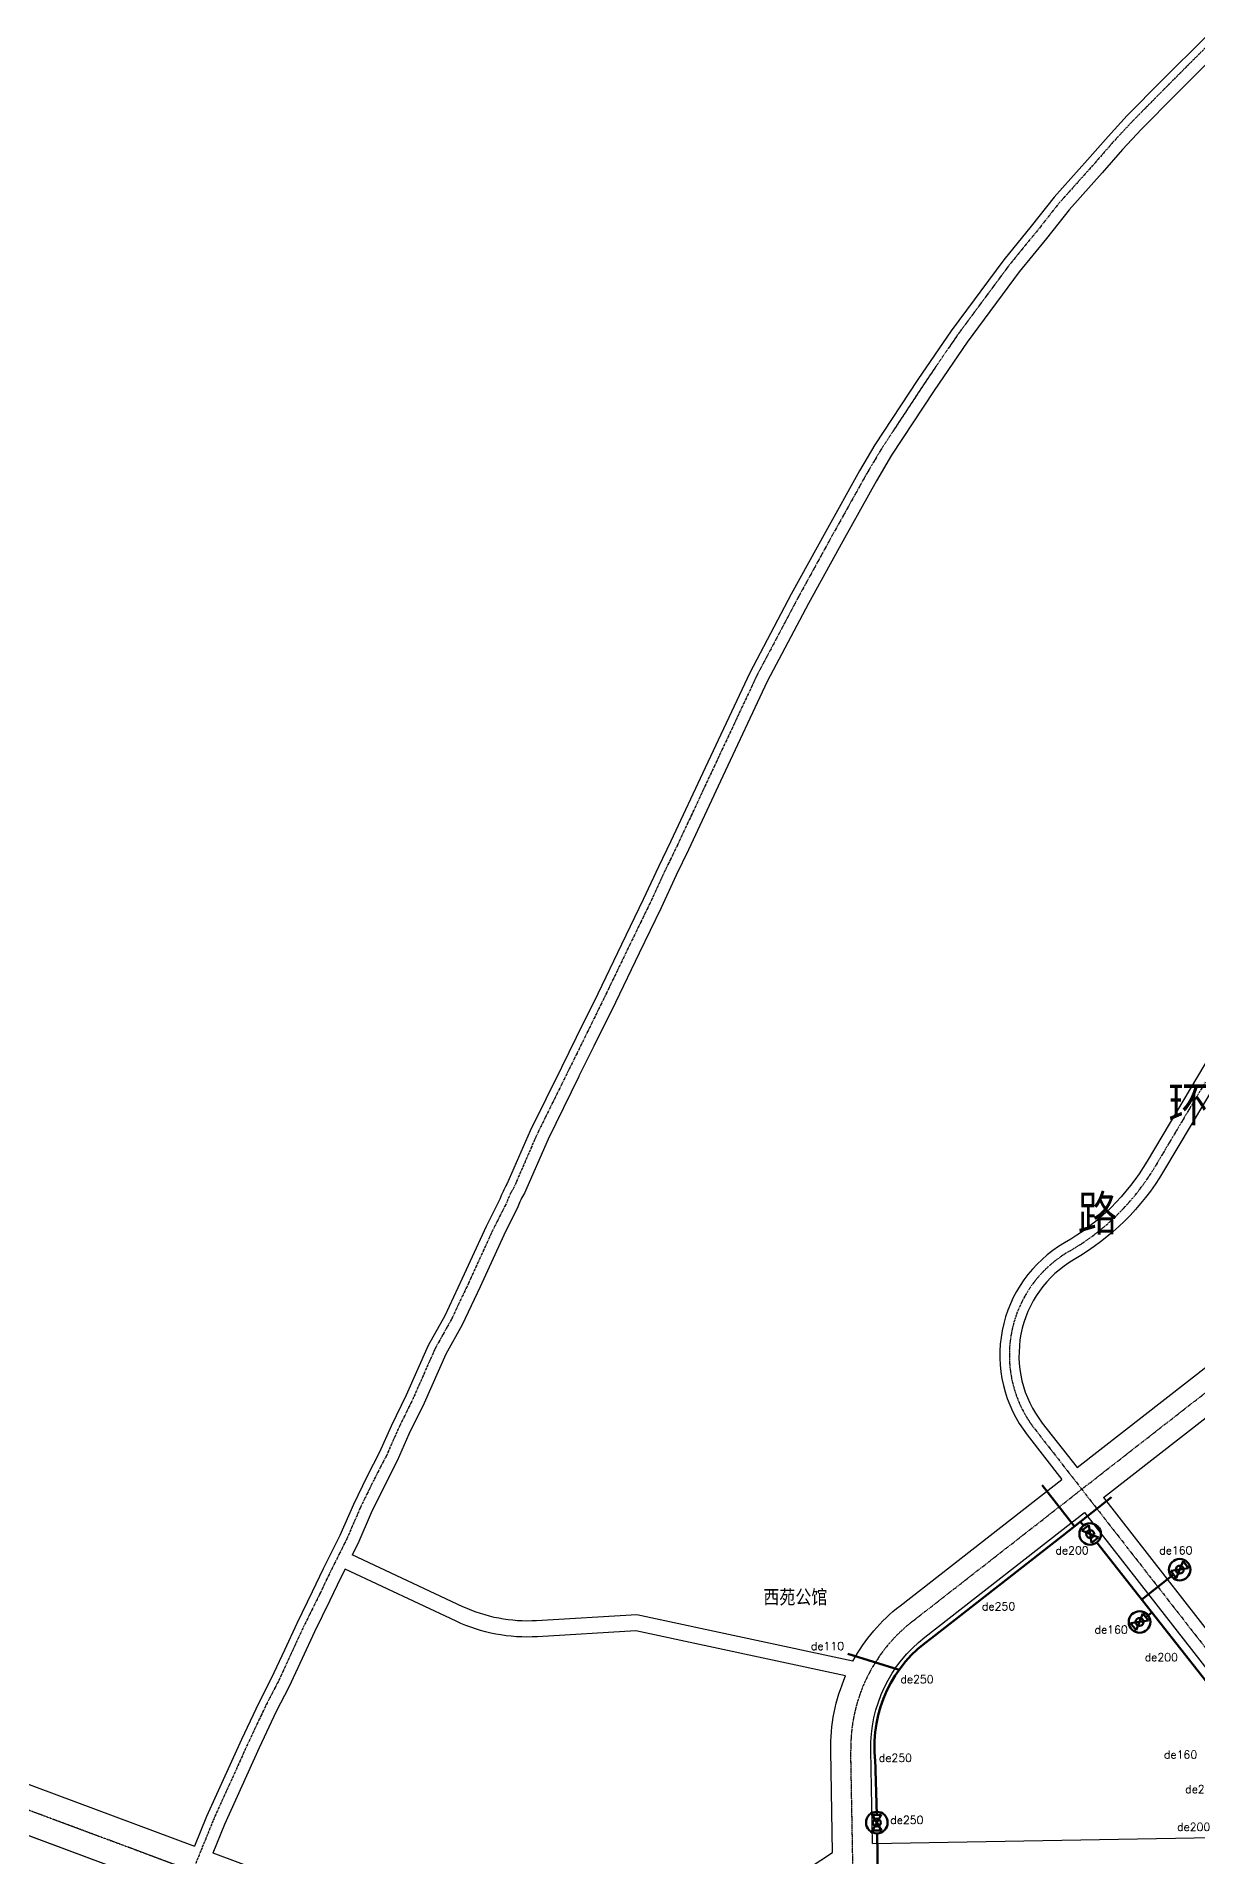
# Model space of a CAD drawing. Header units: millimetres. Extents: x 429861 to 37403537, y 4398138 to 8816131.
# Drawn here: x 432550 to 434002, y 4406158 to 4408433 of the extents above; entities that cross this region are included whole.
import ezdxf

# ---------------------------------------------------------------- set-up
doc = ezdxf.new("R2010")
doc.units = ezdxf.units.MM
doc.linetypes.add('CENTER', pattern=[2, 1.25, -0.25, 0.25, -0.25])
for name, color, linetype in [('中心线', 55, 'CENTER'), ('路名', 21, 'Continuous'), ('路网', 253, 'Continuous')]:
    doc.layers.add(name, color=color, linetype=linetype)
for name, color, linetype, lineweight in [('燃气周边建筑', 211, 'Continuous', 30), ('燃气标注(管)', 111, 'Continuous', 30), ('燃气标注(阀)', 2, 'Continuous', 30), ('燃气管(PE)', 5, 'Continuous', 100), ('燃气阀门(PE)', 6, 'Continuous', 50)]:
    doc.layers.add(name, color=color, linetype=linetype, lineweight=lineweight)
doc.styles.add('HZ', font='rs.shx', dxfattribs={"width": 0.8, "bigfont": 'hztxt.shx'})

# ---------------------------------------------------------------- blocks, each defined once
blk = doc.blocks.new('阀门PE')
at = {"layer": '燃气阀门(PE)'}
for p, q in [((-4.9, -2.8), (-4.9, 2.8)), ((-4.9, -2.8), (4.9, 2.8)), ((-4.9, 2.8), (4.9, -2.8)), ((4.9, 2.8), (4.9, -2.8))]:
    blk.add_line(p, q, dxfattribs=at)
for radius in [6.74, 2.47]:
    blk.add_circle((0, 0), radius, dxfattribs=at)

msp = doc.modelspace()

# ---------------------------------------------------------------- linework, layer by layer
at = {"layer": '中心线'}
for p, q in [((434018.9, 4408426.4), (433963.6, 4408371.1)), ((433963.6, 4408371.1), (433920.6, 4408327.5)), ((433920.6, 4408327.5), (433896.6, 4408301.8)), ((433896.6, 4408301.8), (433871.2, 4408272.7)), ((433871.2, 4408272.7), (433829.4, 4408225.9)), ((433829.4, 4408225.9), (433800.8, 4408189.9)), ((433800.8, 4408189.9), (433766.7, 4408148.1)), ((433766.7, 4408148.1), (433701.1, 4408059.5)), ((433701.1, 4408059.5), (433659.6, 4407998.8)), ((433659.6, 4407998.8), (433606.2, 4407917.5)), ((433606.2, 4407917.5), (433587, 4407885.2)), ((433587, 4407885.2), (433544.8, 4407809.5)), ((433544.8, 4407809.5), (433501.8, 4407731.3)), ((433501.8, 4407731.3), (433450.1, 4407633.5)), ((433450.1, 4407633.5), (433394.4, 4407514.8)), ((433394.4, 4407514.8), (433351.5, 4407423)), ((433351.5, 4407423), (433335.9, 4407390.9)), ((433335.9, 4407390.9), (433317, 4407350.1)), ((433317, 4407350.1), (433289.7, 4407293.8)), ((433289.7, 4407293.8), (433260, 4407232.3)), ((433260, 4407232.3), (433233.1, 4407177.4)), ((433233.1, 4407177.4), (433214.6, 4407139.9)), ((434039.4, 4407173.3), (433948.7, 4407020.9)), ((433214.6, 4407139.9), (433175.7, 4407061.1)), ((433175.7, 4407061.1), (433146.5, 4406994)), ((433137.8, 4406975.7), (433120.4, 4406941.3)), ((433120.4, 4406941.3), (433090.7, 4406876.4)), ((433090.7, 4406876.4), (433068.6, 4406829.6)), ((433068.6, 4406829.6), (433048, 4406792.7)), ((433048, 4406792.7), (433020.7, 4406730.8)), ((433856.7, 4406617.1), (434036.2, 4406757.1)), ((433020.7, 4406730.8), (433001.8, 4406692.1)), ((433001.8, 4406692.1), (432987.3, 4406659.2)), ((433798, 4406692.4), (433856.7, 4406617.1)), ((432987.3, 4406659.2), (432971.3, 4406628.3)), ((432971.3, 4406628.3), (432954.5, 4406593.9)), ((433644.9, 4406451.8), (433856.7, 4406617.1)), ((433856.7, 4406617.1), (434056.4, 4406361.1)), ((432954.5, 4406593.9), (432937.7, 4406555)), ((432937.7, 4406555), (432916.8, 4406513.2)), ((432916.8, 4406513.2), (432903.1, 4406484.6)), ((431819.6, 4406484.6), (432756.2, 4406135.6)), ((431819.6, 4406484.6), (432756.2, 4406135.6)), ((432903.1, 4406484.6), (432883.7, 4406445.3)), ((432883.7, 4406445.3), (432868.2, 4406411.8)), ((432868.2, 4406411.8), (432851.7, 4406376.3)), ((432851.7, 4406376.3), (432836, 4406345.9)), ((432836, 4406345.9), (432814.5, 4406300.3)), ((432814.5, 4406300.3), (432771, 4406204.1)), ((433570.6, 4406143.7), (433567.9, 4406290.5)), ((433570.6, 4406143.7), (433568.1, 4406280.4)), ((432771, 4406204.1), (432744.9, 4406139.8))]:
    msp.add_line(p, q, dxfattribs=at)
at = {"layer": '中心线', "ltscale": 50}
msp.add_line((431819.6, 4406484.6), (432756.2, 4406135.6), dxfattribs=at)
at = {"layer": '中心线'}
for centre, radius, start, end in [((433690.9, 4407174.2), 300, 300.0472, 329.259), ((433228.9, 4406943.7), 96.6, 148.5933, 160.6244), ((433916.2, 4406784.7), 150, 120.0472, 217.9577), ((433767.9, 4406294.1), 200, 127.9577, 181.0363)]:
    msp.add_arc(centre, radius, start, end, dxfattribs=at)
at = {"layer": '燃气管(PE)'}
for p, q in [((433807.2, 4406622), (433847.7, 4406570.7)), ((433832.6, 4406558.8), (433893.8, 4406607.1)), ((433855.1, 4406576.4), (433858.9, 4406571.7)), ((433669, 4406431), (433832.6, 4406558.8)), ((433875.5, 4406550.5), (434033.1, 4406350.5)), ((433971.5, 4406510.5), (433931.8, 4406479.2)), ((433936.7, 4406457.3), (433944.3, 4406463.2)), ((433564.4, 4406411.5), (433628.2, 4406391.3)), ((433600.4, 4406210.2), (433598.2, 4406280.2)), ((433602.3, 4406092.9), (433600.8, 4406186.9))]:
    msp.add_line(p, q, dxfattribs=at)
msp.add_arc((433760.8, 4406295.9), 163.4, 124.2065, 185.4985, dxfattribs=at)
at = {"layer": '路网', "ltscale": 0.2, "flags": 128}
for points in [[(434012.2, 4408433.1), (433956.9, 4408377.8), (433913.7, 4408334.1), (433889.6, 4408308.1), (433864, 4408279), (433822.1, 4408232.1), (433793.4, 4408195.9), (433759.2, 4408153.9), (433693.3, 4408065), (433651.7, 4408004.1), (433598.1, 4407922.6), (433578.8, 4407889.9), (433536.5, 4407814.2), (433493.4, 4407735.9), (433441.6, 4407637.7), (433385.8, 4407518.8), (433342.9, 4407427.1), (433327.3, 4407395), (433308.4, 4407354.2), (433281.2, 4407297.9, 0.000191), (433281.2, 4407297.9), (433251.5, 4407236.4), (433224.5, 4407181.6), (433206, 4407144.1), (433167, 4407065.1), (433138, 4406998.4, 0.049465), (433129, 4406979.5), (433111.8, 4406945.4), (433082, 4406880.4), (433060.2, 4406834), (433039.5, 4406796.9), (433012.1, 4406734.8), (432993.1, 4406696.1), (432978.7, 4406663.3), (432962.8, 4406632.5), (432945.9, 4406597.9), (432929.1, 4406559.1), (432908.2, 4406517.4), (432894.5, 4406488.7), (432875.1, 4406449.4), (432859.6, 4406415.8), (432843.2, 4406380.4), (432827.5, 4406350.1), (432805.9, 4406304.2), (432762.3, 4406207.9), (432747.3, 4406171)], [(434029.6, 4408415.9), (433974.3, 4408360.5), (433931.4, 4408317.1), (433907.8, 4408291.7), (433882.4, 4408262.7), (433840.9, 4408216.3), (433812.5, 4408180.5), (433778.5, 4408138.9), (433713.3, 4408050.8), (433672, 4407990.5), (433618.9, 4407909.6), (433600, 4407877.7), (433557.9, 4407802.3), (433515, 4407724.2), (433463.5, 4407626.8), (433408, 4407508.4), (433365, 4407416.5), (433349.5, 4407384.5), (433330.6, 4407343.7), (433303.2, 4407287.2), (433273.5, 4407225.7), (433246.5, 4407170.8, -0.000126), (433246.5, 4407170.8), (433228, 4407133.3, -0.000209), (433228, 4407133.2), (433189.3, 4407054.8), (433159.8, 4406987, 0.058466), (433151.6, 4406969.9), (433133.9, 4406934.8), (433104.3, 4406870.1), (433082, 4406822.8), (433061.5, 4406786), (433034.3, 4406724.5), (433015.4, 4406685.8), (433000.8, 4406652.8), (432984.7, 4406621.5), (432968.2, 4406587.6), (432951.3, 4406548.7), (432944.5, 4406535.1)], [(434029.1, 4407179.4), (433938.4, 4407027, -0.128155), (433835.1, 4406924.9, 0.455255), (433788.5, 4406685.1), (433831.9, 4406629.4)], [(434044.6, 4407158.6), (433959.1, 4407014.8, -0.128155), (433847.1, 4406904.2, 0.455255), (433807.4, 4406699.8), (433850.8, 4406644.2)], [(433570.6, 4406402.3, -0.102077), (433629.5, 4406471.5), (433831.9, 4406629.4)], [(433595.1, 4406174.2), (433592.9, 4406291, -0.235831), (433660.3, 4406432.1), (433860.3, 4406588.2)], [(433561.5, 4406383.8), (433299, 4406440), (433176, 4406432.7, -0.12489), (433074.5, 4406452.1), (432935.5, 4406517.2)], [(433570.6, 4406402.3), (433300.5, 4406460.1), (433174.8, 4406452.7, -0.124892), (433083, 4406470.3), (432944.5, 4406535.1)], [(433545.2, 4406162.9), (433542.9, 4406290.1, -0.107372), (433561.5, 4406383.8)]]:
    msp.add_lwpolyline(points, format="xyb", dxfattribs=at)
for points in [[(433850.8, 4406644.2), (434017.1, 4406773.9), (434193.3, 4407070.1)], [(433883.9, 4406606.6), (434048.3, 4406734.8)], [(433883.9, 4406606.6), (434059.3, 4406381.8)], [(433860.3, 4406588.2), (434041.5, 4406355.8), (434044.7, 4406182.3)], [(432930.9, 4406541.4), (432930.7, 4406541.5)], [(432935.5, 4406517.2), (432930.3, 4406506.6), (432916.6, 4406478), (432897.2, 4406438.8), (432881.8, 4406405.5), (432865.2, 4406369.7), (432849.5, 4406339.2), (432828.2, 4406294), (432784.8, 4406198.2), (432770.2, 4406162.1)], [(433595.1, 4406174.2), (434044.7, 4406182.3)], [(433219, 4405948.7), (433545.2, 4406162.9)]]:
    msp.add_lwpolyline(points, dxfattribs=at)
at = {"layer": '路网', "ltscale": 50, "flags": 128}
for points in [[(431830.1, 4406512.7), (432747.3, 4406171)], [(432202.9, 4406309.8), (432730.9, 4406113.1)]]:
    msp.add_lwpolyline(points, dxfattribs=at)
at = {"layer": '路网', "ltscale": 50}
msp.add_lwpolyline([(432166.6, 4406323.3), (432730.9, 4406113.1)], dxfattribs=at)
msp.add_lwpolyline([(432770.3, 4406162.4), (432836, 4406138.2, -0.026123), (433030.7, 4406054.4, -0.026611), (433219, 4405948.7)], format="xyb", dxfattribs=at)

# ---------------------------------------------------------------- block references
at = {"layer": '燃气阀门(PE)'}
for p, xscale, yscale, zscale, rotation in [((433867.2, 4406561.1), 1.999999999898073, 1.999999999898073, 1.999999999898073, 308.2409968586006), ((433979.2, 4406516.6), 2.000000000080941, 2.000000000080941, 2.000000000080941, 218.240996854472), ((433929, 4406451.2), 2.000000000191752, 2.000000000191752, 2.000000000191752, 38.24099684772396), ((433600.5, 4406200.4), 2.000000000060028, 2.000000000060028, 2.000000000060028, 270.9553383621301)]:
    msp.add_blockref('阀门PE', p, dxfattribs=dict(at, xscale=xscale, yscale=yscale, zscale=zscale, rotation=rotation))

# ---------------------------------------------------------------- texts
at = {"layer": '燃气周边建筑', "style": 'HZ'}
msp.add_text('西苑公馆', height=20, dxfattribs=at).set_placement((433458.6, 4406471.7))
at = {"layer": '燃气标注(管)', "style": 'HZ'}
for s, p in [('de250', (433731.9, 4406465.7)), ('de110', (433518, 4406416.1)), ('de200', (433935.4, 4406402.1)), ('de250', (433629.9, 4406374.6)), ('de250', (433602.9, 4406276.3)), ('de200', (433986, 4406237.1))]:
    msp.add_text(s, height=10, dxfattribs=at).set_placement(p)
at = {"layer": '燃气标注(阀)', "style": 'HZ'}
for s, p in [('de200', (433823.8, 4406535.7)), ('de160', (433953.6, 4406535.7)), ('de160', (433872.7, 4406436.6)), ('de160', (433959.5, 4406280.4)), ('de250', (433617.2, 4406198.7)), ('de200', (433975.9, 4406190))]:
    msp.add_text(s, height=10, dxfattribs=at).set_placement(p)
at = {"layer": '路名', "style": 'HZ'}
for s, p in [('环', (433965, 4407071.8)), ('路', (433851.7, 4406935.3))]:
    msp.add_text(s, height=50, dxfattribs=at).set_placement(p)

doc.saveas('drawing.dxf')
